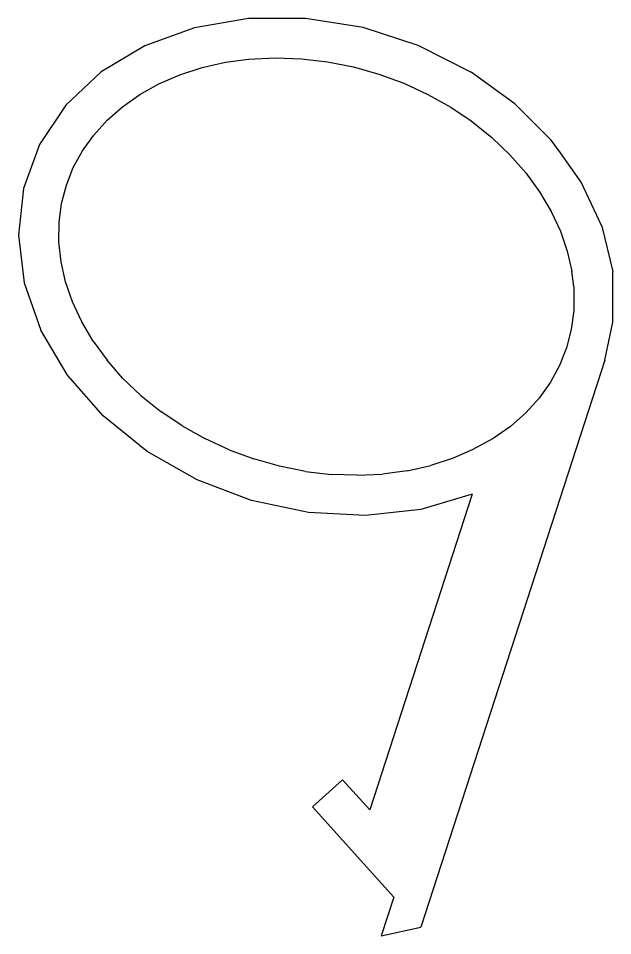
# Model space of a CAD drawing. Extents: x -71730 to 43516, y -8856 to 48457.
# Drawn here: x 42118.05 to 42125.39, y 48445.89 to 48457.22 of the extents above; entities that cross this region are included whole.
import ezdxf

# ---------------------------------------------------------------- set-up
doc = ezdxf.new("R2010")
doc.units = 0
doc.header["$MEASUREMENT"] = 0
doc.layers.get('0').update_dxf_attribs({"linetype": 'CONTINUOUS'})

msp = doc.modelspace()

# ---------------------------------------------------------------- linework, layer by layer
for p, q in [((42120.893, 48457.218), (42120.223, 48457.104)), ((42121.595, 48457.219), (42120.893, 48457.218)), ((42122.308, 48457.105), (42121.595, 48457.219)), ((42120.223, 48457.104), (42119.608, 48456.881)), ((42122.999, 48456.881), (42122.308, 48457.105)), ((42119.608, 48456.881), (42119.071, 48456.558)), ((42122.999, 48456.881), (42123.643, 48456.554)), ((42120.608, 48456.677), (42120.893, 48456.715)), ((42120.893, 48456.715), (42121.225, 48456.733)), ((42121.225, 48456.733), (42121.545, 48456.721)), ((42121.545, 48456.721), (42121.866, 48456.684)), ((42120.041, 48456.522), (42120.317, 48456.612)), ((42120.317, 48456.612), (42120.608, 48456.677)), ((42121.866, 48456.684), (42122.187, 48456.62)), ((42122.187, 48456.62), (42122.503, 48456.531)), ((42119.071, 48456.558), (42118.633, 48456.146)), ((42119.784, 48456.411), (42120.041, 48456.522)), ((42122.503, 48456.531), (42122.811, 48456.417)), ((42124.183, 48456.163), (42123.643, 48456.554)), ((42119.547, 48456.279), (42119.784, 48456.411)), ((42122.811, 48456.417), (42123.108, 48456.28)), ((42119.332, 48456.128), (42119.547, 48456.279)), ((42123.108, 48456.28), (42123.391, 48456.122)), ((42118.633, 48456.146), (42118.308, 48455.66)), ((42124.633, 48455.715), (42124.183, 48456.163)), ((42119.142, 48455.96), (42119.332, 48456.128)), ((42123.391, 48456.122), (42123.643, 48455.952)), ((42118.977, 48455.778), (42119.142, 48455.96)), ((42123.643, 48455.952), (42123.9, 48455.747)), ((42118.838, 48455.582), (42118.977, 48455.778)), ((42123.9, 48455.747), (42124.122, 48455.535)), ((42124.747, 48455.559), (42124.633, 48455.715)), ((42118.308, 48455.66), (42118.11, 48455.119)), ((42118.725, 48455.375), (42118.838, 48455.582)), ((42124.122, 48455.535), (42124.319, 48455.311)), ((42125.004, 48455.196), (42124.747, 48455.559)), ((42118.64, 48455.158), (42118.725, 48455.375)), ((42124.319, 48455.311), (42124.49, 48455.077)), ((42118.11, 48455.119), (42118.046, 48454.542)), ((42118.581, 48454.932), (42118.64, 48455.158)), ((42125.257, 48454.652), (42125.004, 48455.196)), ((42124.49, 48455.077), (42124.633, 48454.835)), ((42118.551, 48454.698), (42118.581, 48454.932)), ((42124.633, 48454.835), (42124.747, 48454.589)), ((42118.548, 48454.457), (42118.551, 48454.698)), ((42124.747, 48454.589), (42124.831, 48454.341)), ((42125.257, 48454.652), (42125.393, 48454.091)), ((42118.046, 48454.542), (42118.117, 48453.951)), ((42118.574, 48454.213), (42118.548, 48454.457)), ((42124.831, 48454.341), (42124.887, 48454.094)), ((42118.63, 48453.966), (42118.574, 48454.213)), ((42124.912, 48453.905), (42124.887, 48454.094)), ((42125.393, 48453.467), (42125.393, 48454.091)), ((42118.117, 48453.951), (42118.322, 48453.368)), ((42118.714, 48453.718), (42118.63, 48453.966)), ((42124.912, 48453.905), (42124.913, 48453.849)), ((42124.913, 48453.849), (42124.911, 48453.609)), ((42118.829, 48453.472), (42118.714, 48453.718)), ((42124.911, 48453.609), (42124.88, 48453.375)), ((42118.971, 48453.23), (42118.829, 48453.472)), ((42125.297, 48452.995), (42125.393, 48453.467)), ((42118.652, 48452.813), (42118.322, 48453.368)), ((42124.88, 48453.375), (42124.822, 48453.149)), ((42118.971, 48453.23), (42119.142, 48452.996)), ((42124.822, 48453.149), (42124.736, 48452.932)), ((42119.339, 48452.772), (42119.142, 48452.996)), ((42125.297, 48452.995), (42123.022, 48445.991)), ((42124.736, 48452.932), (42124.623, 48452.725)), ((42119.096, 48452.308), (42118.652, 48452.813)), ((42119.561, 48452.56), (42119.339, 48452.772)), ((42124.623, 48452.725), (42124.484, 48452.529)), ((42119.561, 48452.56), (42119.806, 48452.364)), ((42124.484, 48452.529), (42124.319, 48452.347)), ((42119.637, 48451.87), (42119.096, 48452.308)), ((42120.071, 48452.185), (42119.806, 48452.364)), ((42124.319, 48452.347), (42124.129, 48452.179)), ((42120.071, 48452.185), (42120.353, 48452.027)), ((42124.129, 48452.179), (42123.914, 48452.028)), ((42120.65, 48451.889), (42120.353, 48452.027)), ((42123.914, 48452.028), (42123.656, 48451.887)), ((42120.255, 48451.517), (42119.637, 48451.87)), ((42120.65, 48451.889), (42120.958, 48451.776)), ((42123.656, 48451.887), (42123.421, 48451.784)), ((42121.275, 48451.687), (42120.958, 48451.776)), ((42123.421, 48451.784), (42123.145, 48451.695)), ((42121.595, 48451.623), (42121.275, 48451.687)), ((42121.595, 48451.623), (42121.917, 48451.585)), ((42122.853, 48451.63), (42122.549, 48451.589)), ((42122.853, 48451.63), (42123.145, 48451.695)), ((42120.928, 48451.262), (42120.255, 48451.517)), ((42122.236, 48451.574), (42121.917, 48451.585)), ((42122.236, 48451.574), (42122.549, 48451.589)), ((42121.631, 48451.113), (42120.928, 48451.262)), ((42123.656, 48451.34), (42122.389, 48447.441)), ((42123.656, 48451.34), (42123.02, 48451.152)), ((42123.02, 48451.152), (42122.337, 48451.076)), ((42122.337, 48451.076), (42121.631, 48451.113)), ((42122.055, 48447.812), (42121.683, 48447.478)), ((42122.389, 48447.441), (42122.055, 48447.812)), ((42122.687, 48446.363), (42121.683, 48447.478)), ((42122.687, 48446.363), (42122.532, 48445.887)), ((42122.532, 48445.887), (42123.022, 48445.991))]:
    msp.add_line(p, q)

doc.saveas('drawing.dxf')
